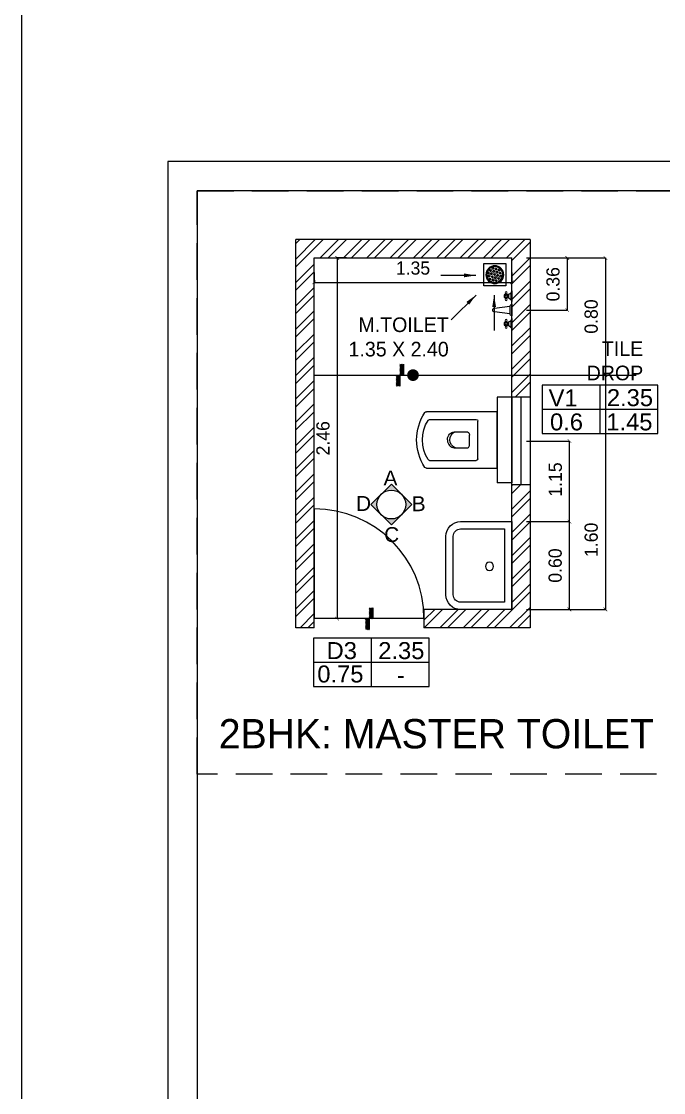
# Model space of a CAD drawing. Header units: metres. Extents: x 494 to 1845, y -666 to 1061.
# Drawn here: x 1778.69 to 1783.08, y 205.29 to 212.61 of the extents above; entities that cross this region are included whole.
import ezdxf

# ---------------------------------------------------------------- set-up
doc = ezdxf.new("R2010")
doc.units = ezdxf.units.M
doc.header["$MEASUREMENT"] = 0
doc.linetypes.add('1', pattern=[0])
doc.linetypes.add('DASHED2', pattern=[0.375, 0.25, -0.125])
doc.layers.get('Defpoints').update_dxf_attribs({"color": 12})
for name, color, linetype, lineweight in [('.', 7, 'Continuous', 5), ('07 TEXT', 7, 'Continuous', 13), ('10 furniture', 8, 'Continuous', 13), ('DIMENSION', 8, 'Continuous', 5), ('toilet', 8, 'Continuous', 0), ('VDA-DOOR', 23, 'Continuous', 5), ('VDA-DW TAGS', 4, 'Continuous', 9), ('VDA-ELEV LINES', 8, 'Continuous', 9), ('VDA-FURNITURE', 8, 'Continuous', 13), ('VDA-WALL', 250, 'Continuous', 25), ('VDA-WINDOW', 5, 'Continuous', 9)]:
    doc.layers.add(name, color=color, linetype=linetype, lineweight=lineweight)
for name, color, linetype in [('A-TAGS', 210, 'Continuous'), ('Flooring', 250, 'Continuous'), ('SHEET', 7, 'Continuous'), ('TILE DROP', 180, '1'), ('TOILET FIXTURES', 8, 'Continuous'), ('VDA-DIM', 252, '1'), ('VDA-TEXT', 250, '1'), ('VDA-WALL HATCH', 252, 'Continuous')]:
    doc.layers.add(name, color=color, linetype=linetype)
doc.styles.add('0.2', font='arial.ttf', dxfattribs={"height": 0.2})
doc.styles.add('arial', font='arial.ttf', dxfattribs={"height": 0.3})
doc.styles.add('RS', font='GOTHIC.TTF')
doc.styles.get("Standard").update_dxf_attribs({"font": 'arial.ttf'})
doc.dimstyles.new('SMALL-1', dxfattribs={"dimtxt": 0.16, "dimasz": 0.035, "dimexe": 0, "dimexo": 0.1, "dimgap": 0.05, "dimtad": 1, "dimzin": 0, "dimdsep": 46, "dimtxsty": 'RS', "dimblk": 'DOT', "dimcen": 2.5, "dimclrd": 256, "dimclre": 256, "dimclrt": 5, "dimadec": 0, "dimazin": 0, "dimtfac": 1, "dimtdec": 3, "dimtofl": 0, "dimtmove": 0, "dimatfit": 3, "dimfxl": 0, "dimtolj": 1, "dimtzin": 0, "dimarcsym": 0})
doc.dimstyles.get("Standard").update_dxf_attribs({"dimtxt": 0.18, "dimasz": 0.18, "dimexe": 0.18, "dimexo": 0.0625, "dimgap": 0.09, "dimtad": 0, "dimtih": 1, "dimtoh": 1, "dimdec": 4, "dimzin": 0, "dimdsep": 46, "dimtxsty": 'Standard', "dimcen": 0.09, "dimadec": 0, "dimazin": 0, "dimtfac": 1, "dimtdec": 4, "dimtofl": 0, "dimtmove": 0, "dimatfit": 3, "dimfxl": 0, "dimtolj": 1, "dimtzin": 0, "dimarcsym": 0})
pattern_1 = [(45, (526.46897, -163.13707), (-0.079549513, 0.079549513), []), (45, (526.522, -163.13707), (-0.079549513, 0.079549513), [])]
pattern_2 = [(135, (-4e-16, 0.375), (-0.00441942, -0.00441942), [])]

# ---------------------------------------------------------------- blocks, each defined once
blk = doc.blocks.new('TT-level diff-flat-14')
at = {"layer": 'TILE DROP'}
h = blk.add_hatch(dxfattribs=at)
h.set_pattern_fill('ANSI31', color=256, scale=0.05, angle=90, style=0)
h.set_pattern_definition(pattern_2)
h.paths.add_polyline_path([(-0.075, 0.025), (-0.075, 0), (0, 0), (0, 0.025)])
h = blk.add_hatch(dxfattribs=at)
h.set_pattern_fill('ANSI31', color=256, scale=0.05, angle=90, style=0)
h.set_pattern_definition(pattern_2)
h.paths.add_polyline_path([(0, 0), (0, -0.025), (0.075, -0.025), (0.075, 0)])
for points in [[(0, 0), (-0.075, 0)], [(0.075, -0.025), (0, -0.025), (0, 0), (-0.075, 0)]]:
    blk.add_lwpolyline(points, dxfattribs=at)
blk = doc.blocks.new('zw$FB86')
at = {"layer": 'VDA-FURNITURE'}
for points in [[(0, 0.45), (0, 0.1, 0.414214), (0.1, 0), (0.5, 0, 0.414214), (0.6, 0.1), (0.6, 0.45)], [(0.05, 0.4), (0.05, 0.1, 0.414214), (0.1, 0.05), (0.5, 0.05, 0.414214), (0.55, 0.1), (0.55, 0.4)]]:
    blk.add_lwpolyline(points, format="xyb", close=True, dxfattribs=at)
blk.add_circle((0.2942, 0.2973), 0.0278, dxfattribs=at)
blk = doc.blocks.new('zw$1B49')
at = {"layer": 'VDA-FURNITURE'}
for p, q in [((0.1173, 0.1173), (0.1043, 0.013)), ((0.1564, 0.013), (0.1433, 0.1173)), ((0, 0), (0.0717, 0)), ((0.0128, 0.0065), (0.0589, 0.0065)), ((0.0261, 0.0424), (0.0195, 0.0424)), ((0.0261, 0.0358), (0.0195, 0.0358)), ((0.0484, 0.0195), (0.0235, 0.0195)), ((0.0261, 0.0261), (0.0261, 0.0521)), ((0.0261, 0.0521), (0.0456, 0.0521)), ((0.0456, 0.0261), (0.0261, 0.0261)), ((0.0456, 0.0521), (0.0456, 0.0261)), ((0.0456, 0.0424), (0.0521, 0.0424)), ((0.0456, 0.0358), (0.0521, 0.0358)), ((0.0912, 0), (0.1694, 0)), ((0.1043, 0.013), (0.1564, 0.013)), ((0.189, 0), (0.2606, 0)), ((0.2018, 0.0065), (0.2478, 0.0065)), ((0.215, 0.0424), (0.2085, 0.0424)), ((0.215, 0.0358), (0.2085, 0.0358)), ((0.2373, 0.0195), (0.2125, 0.0195)), ((0.215, 0.0261), (0.215, 0.0521)), ((0.215, 0.0521), (0.2346, 0.0521)), ((0.2346, 0.0261), (0.215, 0.0261)), ((0.2346, 0.0521), (0.2346, 0.0261)), ((0.2346, 0.0424), (0.2411, 0.0424)), ((0.2346, 0.0358), (0.2411, 0.0358))]:
    blk.add_line(p, q, dxfattribs=at)
for centre in [(0.013, 0.0391), (0.0358, 0.0391), (0.0586, 0.0391), (0.202, 0.0391), (0.2248, 0.0391), (0.2476, 0.0391)]:
    blk.add_circle(centre, 0.00728, dxfattribs=at)
for centre, radius, start, end in [((0.1303, 0.1173), 0.013, 0, 180), ((-0.0098, 0.0358), 0.0371, 285.2551, 344.7449), ((0.0814, 0.0358), 0.0371, 195.25512, 254.74488), ((0.1096, -0.0053), 0.0191, 106.1502, 163.8498), ((0.1511, -0.0053), 0.0191, 16.1502, 73.8498), ((0.1792, 0.0358), 0.0371, 285.2551, 344.7449), ((0.2704, 0.0358), 0.0371, 195.25512, 254.74488)]:
    blk.add_arc(centre, radius, start, end, dxfattribs=at)
blk = doc.blocks.new('zw$2702')
at = {"layer": 'VDA-FURNITURE'}
for p, q in [((0.55, 0), (0.55, 0.585)), ((0.65, 0.585), (0.55, 0.585)), ((0.65, 0), (0.65, 0.585)), ((0.0663, 0.485), (0.55, 0.485)), ((0.55, 0.485), (0.55, 0.1)), ((0.0885, 0.4325), (0.406, 0.4325)), ((0.418, 0.4205), (0.418, 0.1645)), ((0.2097, 0.2925), (0.2098, 0.2942)), ((0.2098, 0.2942), (0.21, 0.2969)), ((0.21, 0.2969), (0.2105, 0.3004)), ((0.2105, 0.3004), (0.2113, 0.3046)), ((0.2113, 0.3046), (0.2125, 0.3092)), ((0.2125, 0.3092), (0.2143, 0.3142)), ((0.2143, 0.3142), (0.2166, 0.3193)), ((0.2166, 0.3193), (0.2196, 0.3244)), ((0.2196, 0.3244), (0.2234, 0.3294)), ((0.2234, 0.3294), (0.2281, 0.334)), ((0.2281, 0.334), (0.2337, 0.3382)), ((0.2337, 0.3382), (0.2404, 0.3417)), ((0.2404, 0.3417), (0.2482, 0.3444)), ((0.2482, 0.3444), (0.2572, 0.3461)), ((0.2572, 0.3461), (0.2675, 0.3468)), ((0.2675, 0.3468), (0.278, 0.3468)), ((0.278, 0.3468), (0.2875, 0.3468)), ((0.2875, 0.3468), (0.2959, 0.3468)), ((0.2959, 0.3468), (0.3035, 0.3468)), ((0.3035, 0.3468), (0.3101, 0.3468)), ((0.3101, 0.3468), (0.3159, 0.3468)), ((0.3159, 0.3468), (0.3209, 0.3468)), ((0.3209, 0.3468), (0.3252, 0.3468)), ((0.3252, 0.3468), (0.3288, 0.3469)), ((0.3288, 0.3469), (0.3318, 0.3469)), ((0.3318, 0.3469), (0.3341, 0.3469)), ((0.3341, 0.3469), (0.336, 0.3469)), ((0.336, 0.3469), (0.3382, 0.3469)), ((0.3382, 0.3469), (0.3388, 0.3469)), ((0.3388, 0.3469), (0.3398, 0.3471)), ((0.3398, 0.3471), (0.3422, 0.3472)), ((0.3422, 0.3472), (0.3456, 0.347)), ((0.3456, 0.347), (0.3496, 0.346)), ((0.3496, 0.346), (0.3535, 0.3437)), ((0.3535, 0.3437), (0.3569, 0.3399)), ((0.3569, 0.3399), (0.3583, 0.3372)), ((0.3583, 0.3372), (0.3594, 0.3339)), ((0.3594, 0.3339), (0.3601, 0.3301)), ((0.3601, 0.3301), (0.3603, 0.3256)), ((0.3603, 0.3262), (0.3603, 0.2588)), ((0.2097, 0.2918), (0.2097, 0.2925)), ((0.2097, 0.2916), (0.2097, 0.291)), ((0.2097, 0.291), (0.2098, 0.2893)), ((0.2098, 0.2893), (0.21, 0.2866)), ((0.21, 0.2866), (0.2105, 0.2831)), ((0.2105, 0.2831), (0.2113, 0.2789)), ((0.2113, 0.2789), (0.2125, 0.2743)), ((0.2125, 0.2743), (0.2143, 0.2693)), ((0.2143, 0.2693), (0.2166, 0.2642)), ((0.2166, 0.2642), (0.2196, 0.2591)), ((0.2196, 0.2591), (0.2234, 0.2541)), ((0.2234, 0.2541), (0.2281, 0.2495)), ((0.2281, 0.2495), (0.2337, 0.2453)), ((0.2337, 0.2453), (0.2404, 0.2418)), ((0.2404, 0.2418), (0.2482, 0.2391)), ((0.2482, 0.2391), (0.2572, 0.2373)), ((0.2572, 0.2373), (0.2675, 0.2367)), ((0.2675, 0.2367), (0.278, 0.2367)), ((0.278, 0.2367), (0.2875, 0.2367)), ((0.2875, 0.2367), (0.296, 0.2367)), ((0.296, 0.2367), (0.3035, 0.2367)), ((0.3035, 0.2367), (0.3102, 0.2367)), ((0.3102, 0.2367), (0.3161, 0.2367)), ((0.3161, 0.2367), (0.3211, 0.2367)), ((0.3211, 0.2367), (0.3254, 0.2367)), ((0.3254, 0.2367), (0.3291, 0.2367)), ((0.3291, 0.2367), (0.3321, 0.2367)), ((0.3321, 0.2367), (0.3344, 0.2368)), ((0.3344, 0.2368), (0.3363, 0.2368)), ((0.3363, 0.2368), (0.3386, 0.2368)), ((0.3386, 0.2368), (0.3392, 0.2368)), ((0.3392, 0.2368), (0.3402, 0.2367)), ((0.3402, 0.2367), (0.3426, 0.2369)), ((0.3499, 0.239), (0.3537, 0.2415)), ((0.3537, 0.2415), (0.3571, 0.2455)), ((0.3571, 0.2455), (0.3584, 0.2481)), ((0.3584, 0.2481), (0.3595, 0.2511)), ((0.3595, 0.2511), (0.3601, 0.2547)), ((0.3601, 0.2547), (0.3603, 0.2588)), ((0.0885, 0.1525), (0.406, 0.1525)), ((0.55, 0.1), (0.0663, 0.1)), ((0.65, 0), (0.55, 0))]:
    blk.add_line(p, q, dxfattribs=at)
for centre, radius, start, end in [((0.3393, 0.2925), 0.3393, 146.53147, 213.46853), ((0.0663, 0.473), 0.012, 90, 146.53147), ((0.2879, 0.2925), 0.2489, 147.45679, 212.54321), ((0.0885, 0.4205), 0.012, 90, 150.49067), ((0.406, 0.4205), 0.012, 0, 90), ((0.285, 0.2913), 0.0588, 109.85833, 247.31919), ((0.3341, 0.2803), 0.0442, 281.08149, 290.92542), ((0.0885, 0.1645), 0.012, 209.50933, 270), ((0.406, 0.1645), 0.012, 270, 0), ((0.0663, 0.112), 0.012, 213.46853, 270)]:
    blk.add_arc(centre, radius, start, end, dxfattribs=at)
blk = doc.blocks.new('V1')
at = {"layer": 'VDA-DW TAGS'}
for p, q in [((1525.346, 322.8255), (1525.346, 323.1564)), ((1525.7407, 322.9909), (1524.951, 322.9909))]:
    blk.add_line(p, q, dxfattribs=at)
blk.add_lwpolyline([(1525.7407, 323.1564), (1524.951, 323.1564), (1524.951, 322.8255), (1525.7407, 322.8255)], close=True, dxfattribs=at)
at = {"layer": 'VDA-DW TAGS', "char_height": 0.11598, "attachment_point": 8, "style": 'arial'}
for s, insert, width in [('V1', (1525.0936, 323.0116), 0.282293), ('2.35', (1525.5501, 323.0116), 0.282293), ('0.6', (1525.1168, 322.8462), 0.27584), ('1.45', (1525.5462, 322.8462), 0.366174)]:
    blk.add_mtext(s, dxfattribs=dict(at, insert=insert, width=width))
blk = doc.blocks.new('D3 F')
at = {"layer": 'VDA-DW TAGS'}
for p, q in [((1526.9357, 319.9002), (1526.9357, 320.2311)), ((1527.3304, 320.0657), (1526.5407, 320.0657))]:
    blk.add_line(p, q, dxfattribs=at)
blk.add_lwpolyline([(1527.3304, 320.2311), (1526.5407, 320.2311), (1526.5407, 319.9002), (1527.3304, 319.9002)], close=True, dxfattribs=at)
at = {"layer": 'VDA-DW TAGS', "attachment_point": 8, "style": 'arial'}
for s, insert, char_height, width in [('D3', (1526.733, 320.0863), 0.11598, 0.282293), ('2.35', (1527.1398, 320.0863), 0.11598, 0.282293), ('0.75', (1526.7235, 319.9266), 0.11598, 0.27584), ('-', (1527.1359, 319.9209), 0.116, 0.366174)]:
    blk.add_mtext(s, dxfattribs=dict(at, insert=insert, char_height=char_height, width=width))
blk = doc.blocks.new('_ArchTick')
at = {"color": 0, "linetype": 'ByBlock', "const_width": 0.15}
blk.add_lwpolyline([(-0.5, -0.5), (0.5, 0.5)], dxfattribs=at)
blk = doc.blocks.new('*D892')
at = {"layer": 'Defpoints', "color": 0}
for p in [(1782.0416, 209.7417), (1782.4354, 209.7417), (1782.0416, 208.5917)]:
    blk.add_point(p, dxfattribs=at)
at = {"layer": 'VDA-DIM', "lineweight": -2}
for p, q in [((1782.1416, 209.7417), (1782.4354, 209.7417)), ((1782.4354, 208.5917), (1782.4354, 209.7417)), ((1782.1416, 208.5917), (1782.4354, 208.5917))]:
    blk.add_line(p, q, dxfattribs=at)
at = {"layer": 'VDA-DIM', "lineweight": -2, "xscale": 0.025, "yscale": 0.025, "zscale": 0.025}
for p, rotation in [((1782.4354, 209.7417), 90), ((1782.4354, 208.5917), 270)]:
    blk.add_blockref('_ArchTick', p, dxfattribs=dict(at, rotation=rotation))
at = {"layer": 'VDA-DIM', "color": 5, "insert": (1782.3392, 209.4789), "char_height": 0.09, "attachment_point": 5, "rotation": 90, "style": 'RS'}
blk.add_mtext('\\A1;1.15', dxfattribs=at)
blk = doc.blocks.new('*D893')
at = {"layer": 'Defpoints', "color": 0}
for p in [(1782.0416, 209.1917), (1782.4354, 209.1917), (1782.0416, 208.5917)]:
    blk.add_point(p, dxfattribs=at)
at = {"layer": 'VDA-DIM', "lineweight": -2}
for p, q in [((1782.1416, 209.1917), (1782.4354, 209.1917)), ((1782.4354, 208.5917), (1782.4354, 209.1917)), ((1782.1416, 208.5917), (1782.4354, 208.5917))]:
    blk.add_line(p, q, dxfattribs=at)
at = {"layer": 'VDA-DIM', "lineweight": -2, "xscale": 0.025, "yscale": 0.025, "zscale": 0.025}
for p, rotation in [((1782.4354, 209.1917), 90), ((1782.4354, 208.5917), 270)]:
    blk.add_blockref('_ArchTick', p, dxfattribs=dict(at, rotation=rotation))
at = {"layer": 'VDA-DIM', "color": 5, "insert": (1782.3381, 208.8917), "char_height": 0.09, "attachment_point": 5, "rotation": 90, "style": 'RS'}
blk.add_mtext('\\A1;0.60', dxfattribs=at)
blk = doc.blocks.new('*D894')
at = {"layer": 'Defpoints', "color": 0}
for p in [(1782.0416, 210.9917), (1782.0416, 210.1917), (1782.6813, 210.1917)]:
    blk.add_point(p, dxfattribs=at)
at = {"layer": 'VDA-DIM', "lineweight": -2}
for p, q in [((1782.3813, 210.9917), (1782.6813, 210.9917)), ((1782.6813, 210.9917), (1782.6813, 210.1917)), ((1782.3813, 210.1917), (1782.6813, 210.1917))]:
    blk.add_line(p, q, dxfattribs=at)
at = {"layer": 'VDA-DIM', "lineweight": -2, "xscale": 0.025, "yscale": 0.025, "zscale": 0.025}
for p, rotation in [((1782.6813, 210.9917), 90), ((1782.6813, 210.1917), 270)]:
    blk.add_blockref('_ArchTick', p, dxfattribs=dict(at, rotation=rotation))
at = {"layer": 'VDA-DIM', "color": 5, "insert": (1782.5841, 210.5917), "char_height": 0.09, "attachment_point": 5, "rotation": 90, "style": 'RS'}
blk.add_mtext('\\A1;0.80', dxfattribs=at)
blk = doc.blocks.new('*D895')
at = {"layer": 'Defpoints', "color": 0}
for p in [(1782.0416, 210.9917), (1782.0416, 210.6361), (1782.4206, 210.6361)]:
    blk.add_point(p, dxfattribs=at)
at = {"layer": 'VDA-DIM', "lineweight": -2}
for p, q in [((1782.1416, 210.9917), (1782.4206, 210.9917)), ((1782.4206, 210.9917), (1782.4206, 210.6361)), ((1782.1416, 210.6361), (1782.4206, 210.6361))]:
    blk.add_line(p, q, dxfattribs=at)
at = {"layer": 'VDA-DIM', "lineweight": -2, "xscale": 0.025, "yscale": 0.025, "zscale": 0.025}
for p, rotation in [((1782.4206, 210.9917), 90), ((1782.4206, 210.6361), 270)]:
    blk.add_blockref('_ArchTick', p, dxfattribs=dict(at, rotation=rotation))
at = {"layer": 'VDA-DIM', "color": 5, "insert": (1782.3233, 210.8122), "char_height": 0.09, "attachment_point": 5, "rotation": 90, "style": 'RS'}
blk.add_mtext('\\A1;0.36', dxfattribs=at)
blk = doc.blocks.new('*D896')
at = {"layer": 'Defpoints', "color": 0}
for p in [(1782.0416, 210.1917), (1782.0416, 208.5917), (1782.6813, 208.5917)]:
    blk.add_point(p, dxfattribs=at)
at = {"layer": 'VDA-DIM', "lineweight": -2}
for p, q in [((1782.3813, 210.1917), (1782.6813, 210.1917)), ((1782.6813, 210.1917), (1782.6813, 208.5917)), ((1782.3813, 208.5917), (1782.6813, 208.5917))]:
    blk.add_line(p, q, dxfattribs=at)
at = {"layer": 'VDA-DIM', "lineweight": -2, "xscale": 0.025, "yscale": 0.025, "zscale": 0.025}
for p, rotation in [((1782.6813, 210.1917), 90), ((1782.6813, 208.5917), 270)]:
    blk.add_blockref('_ArchTick', p, dxfattribs=dict(at, rotation=rotation))
at = {"layer": 'VDA-DIM', "color": 5, "insert": (1782.5841, 209.0673), "char_height": 0.09, "attachment_point": 5, "rotation": 90, "style": 'RS'}
blk.add_mtext('\\A1;1.60', dxfattribs=at)
blk = doc.blocks.new('4545')
at = {"layer": '.'}
h = blk.add_hatch(color=256, dxfattribs=at)
h.dxf.hatch_style = 1
h.paths.add_polyline_path([(35508.49, -1448.68), (35510.41, -1446.77), (35512.33, -1448.68, 0.414214), (35508.49, -1448.68)])
h.paths.add_polyline_path([(35508.49, -1452.51, 0.414214), (35512.33, -1452.51), (35510.41, -1454.43), (35508.49, -1452.51)])
h.paths.add_polyline_path([(35506.58, -1450.6), (35508.49, -1448.68, 0.414214), (35508.49, -1452.51)])
h.paths.add_polyline_path([(35512.33, -1448.68), (35514.24, -1450.6), (35512.33, -1452.51, 0.198912), (35513.12, -1450.6, 0.198912)])
blk.add_circle((35510.41, -1450.6), 2.71)
at = {"layer": 'Flooring', "lineweight": -2}
for p, q in [((35510.41, -1446.77), (35506.58, -1450.6)), ((35514.24, -1450.6), (35510.41, -1446.77)), ((35506.58, -1450.6), (35510.41, -1454.43)), ((35510.41, -1454.43), (35514.24, -1450.6))]:
    blk.add_line(p, q, dxfattribs=at)
at = {"layer": 'A-TAGS', "color": 0, "ltscale": 5, "char_height": 2.8, "attachment_point": 2, "style": 'arial'}
for s, insert, width in [('{\\T0.9;D}', (35505.05, -1449, 12.17), 2.4002), ('{\\T0.9;B}', (35515.42, -1449.05, 12.17), 2.0754), ('{\\T0.9;C}', (35510.33, -1454.84, 12.17), 2.7249)]:
    blk.add_mtext(s, dxfattribs=dict(at, insert=insert, width=width))
at = {"layer": 'toilet', "color": 0, "lineweight": 5, "insert": (35510.12, -1444.22, 12.17), "char_height": 2.8, "width": 2.8332, "attachment_point": 2, "style": 'arial'}
blk.add_mtext('{\\T0.9;A}', dxfattribs=at)
blk = doc.blocks.new('MULTI TRAP')
at = {"layer": '10 furniture'}
for p, q in [((75, 75), (-75, 75)), ((-75, 75), (-75, -75)), ((75, -75), (75, 75)), ((-55, 0.4), (-54.4, 0.6)), ((-54.4, 0.6), (-49.9, -3.9)), ((-48.6, 25.8), (-47.9, 25.1)), ((-47.9, 25.1), (-41.7, 26.7)), ((-46.7, 8.3), (-45, 14.5)), ((-46.7, 8.3), (-42.2, 3.8)), ((-45, 14.5), (-38.9, 16.1)), ((-42.3, 35.1), (-40.1, 32.9)), ((-42.2, 3.8), (-36, 5.5)), ((-41.7, 26.7), (-40.1, 32.9)), ((-38.9, 16.1), (-34.4, 11.6)), ((-36, 5.5), (-34.4, 11.6)), ((-34.5, 42.8), (-32.3, 40.6)), ((-32.3, 40.6), (-26.2, 42.3)), ((-31.1, 23.9), (-29.5, 30)), ((-31.1, 23.9), (-26.6, 19.4)), ((-29.5, 30), (-23.3, 31.7)), ((-26.6, 19.4), (-20.5, 21)), ((-26.2, 42.3), (-24.5, 48.4)), ((-25.4, 2.6), (-23.8, 8.8)), ((-25.4, 2.6), (-20.9, -1.8)), ((-25.1, 49), (-24.5, 48.4)), ((-23.8, 8.8), (-17.6, 10.4)), ((-23.3, 31.7), (-18.8, 27.2)), ((-20.5, 21), (-18.8, 27.2)), ((-17.6, 10.4), (-13.1, 5.9)), ((-15.6, 39.4), (-13.9, 45.6)), ((-15.6, 39.4), (-11.1, 35)), ((-14.8, -0.2), (-13.1, 5.9)), ((-13.9, 45.6), (-7.8, 47.2)), ((-11.1, 35), (-4.9, 36.6)), ((-9.9, 18.2), (-8.2, 24.3)), ((-9.9, 18.2), (-5.4, 13.7)), ((-8.2, 24.3), (-2.1, 26)), ((-7.8, 47.2), (-3.3, 42.7)), ((-5.4, 13.7), (0.8, 15.4)), ((-4.9, 36.6), (-3.3, 42.7)), ((-4.2, -3), (-2.5, 3.1)), ((-2.5, 3.1), (3.6, 4.7)), ((-2.1, 26), (2.4, 21.5)), ((0, 55), (4.5, 50.5)), ((0.8, 15.4), (2.4, 21.5)), ((3.6, 4.7), (8.1, 0.2)), ((4.5, 50.5), (10.6, 52.2)), ((5.7, 33.8), (7.3, 39.9)), ((5.7, 33.8), (10.2, 29.3)), ((6.5, -5.9), (8.1, 0.2)), ((7.3, 39.9), (13.5, 41.5)), ((10.2, 29.3), (16.3, 30.9)), ((10.6, 52.2), (11.1, 53.9)), ((11.4, 12.5), (13, 18.6)), ((11.4, 12.5), (15.9, 8)), ((13, 18.6), (19.2, 20.3)), ((13.5, 41.5), (18, 37)), ((15.9, 8), (22, 9.7)), ((16.3, 30.9), (18, 37)), ((19.2, 20.3), (23.7, 15.8)), ((21.2, 49.3), (21.6, 50.6)), ((21.2, 49.3), (25.7, 44.8)), ((22, 9.7), (23.7, 15.8)), ((25.7, 44.8), (30.2, 46)), ((26.9, 28.1), (28.6, 34.2)), ((26.9, 28.1), (31.4, 23.6)), ((28.6, 34.2), (34.7, 35.8)), ((31.4, 23.6), (37.6, 25.2)), ((32.6, 6.8), (34.3, 12.9)), ((32.6, 6.8), (37.1, 2.3)), ((34.3, 12.9), (40.4, 14.6)), ((34.7, 35.8), (39.2, 31.3)), ((37.1, 2.3), (43.3, 4)), ((37.6, 25.2), (39.2, 31.3)), ((40.4, 14.6), (44.9, 10.1)), ((43.3, 4), (44.9, 10.1)), ((48.2, 22.4), (48.9, 25.1)), ((48.2, 22.4), (51.6, 18.9)), ((53.9, 1.1), (54.8, 4.6)), ((53.9, 1.1), (55, 0)), ((-54, -10.7), (-51.6, -10.1)), ((-51.6, -10.1), (-49.9, -3.9)), ((-50.7, -21.2), (-48.7, -20.7)), ((-48.7, -20.7), (-44.3, -25.2)), ((-45.7, -30.6), (-44.3, -25.2)), ((-41, -12.9), (-39.3, -6.8)), ((-41, -12.9), (-36.5, -17.4)), ((-39.3, -6.8), (-33.2, -5.1)), ((-36.5, -17.4), (-30.3, -15.8)), ((-35.3, -34.2), (-33.6, -28)), ((-35.3, -34.2), (-30.8, -38.6)), ((-33.6, -28), (-27.5, -26.4)), ((-33.2, -5.1), (-28.7, -9.6)), ((-30.8, -38.6), (-24.7, -37)), ((-30.3, -15.8), (-28.7, -9.6)), ((-27.5, -26.4), (-23, -30.9)), ((-25.6, -48.7), (-21.8, -47.6)), ((-24.7, -37), (-23, -30.9)), ((-21.8, -47.6), (-17.3, -52.1)), ((-20.9, -1.8), (-14.8, -0.2)), ((-19.7, -18.6), (-18.1, -12.5)), ((-19.7, -18.6), (-15.2, -23.1)), ((-18.1, -12.5), (-11.9, -10.8)), ((-17.3, -52.2), (-17.3, -52.1)), ((-15.2, -23.1), (-9.1, -21.5)), ((-14, -39.9), (-12.4, -33.7)), ((-14, -39.9), (-9.5, -44.3)), ((-12.4, -33.7), (-6.3, -32.1)), ((-11.9, -10.8), (-7.5, -15.3)), ((-9.5, -44.3), (-3.4, -42.7)), ((-9.1, -21.5), (-7.5, -15.3)), ((-6.3, -32.1), (-1.8, -36.6)), ((-5.7, -54.7), (-0.6, -53.3)), ((-4.2, -3), (0.3, -7.5)), ((-3.4, -42.7), (-1.8, -36.6)), ((-0.6, -53.3), (1.1, -55)), ((0.3, -7.5), (6.5, -5.9)), ((1.5, -24.3), (3.2, -18.2)), ((1.5, -24.3), (6, -28.8)), ((3.2, -18.2), (9.3, -16.5)), ((6, -28.8), (12.1, -27.1)), ((7.2, -45.5), (8.9, -39.4)), ((7.2, -45.5), (11.7, -50)), ((8.9, -39.4), (15, -37.8)), ((9.3, -16.5), (13.8, -21)), ((11.7, -50), (17.8, -48.4)), ((12.1, -27.1), (13.8, -21)), ((15, -37.8), (19.5, -42.3)), ((17.1, -8.7), (18.7, -2.6)), ((17.1, -8.7), (21.6, -13.2)), ((17.8, -48.4), (19.5, -42.3)), ((18.7, -2.6), (24.9, -1)), ((21.6, -13.2), (27.7, -11.6)), ((22.8, -30), (24.4, -23.9)), ((22.8, -30), (27.3, -34.5)), ((24.4, -23.9), (30.6, -22.2)), ((24.9, -1), (29.3, -5.5)), ((27.3, -34.5), (33.4, -32.8)), ((27.7, -11.6), (29.3, -5.5)), ((29.8, -46.2), (30.1, -45.1)), ((30.1, -45.1), (32.3, -44.5)), ((30.6, -22.2), (35, -26.7)), ((33.4, -32.8), (35, -26.7)), ((38.3, -14.4), (40, -8.3)), ((38.3, -14.4), (42.8, -18.9)), ((40, -8.3), (46.1, -6.7)), ((42.8, -18.9), (49, -17.3)), ((45.2, -31.4), (45.7, -29.5)), ((45.7, -29.5), (46.5, -29.3)), ((46.1, -6.7), (50.6, -11.1)), ((49, -17.3), (50.6, -11.1)), ((-75, -75), (75, -75))]:
    blk.add_line(p, q, dxfattribs=at)
for radius in [61, 55]:
    blk.add_circle((0, 0), radius, dxfattribs=at)
blk = doc.blocks.new('*D897')
at = {"layer": 'Defpoints', "color": 0}
for p in [(1780.6916, 210.9917), (1782.0416, 210.9917), (1782.0416, 210.8247)]:
    blk.add_point(p, dxfattribs=at)
at = {"layer": 'VDA-DIM', "lineweight": -2}
for p, q in [((1780.6916, 210.8917), (1780.6916, 210.8247)), ((1780.6916, 210.8247), (1782.0416, 210.8247)), ((1782.0416, 210.8917), (1782.0416, 210.8247))]:
    blk.add_line(p, q, dxfattribs=at)
at = {"layer": 'VDA-DIM', "lineweight": -2, "xscale": 0.025, "yscale": 0.025, "zscale": 0.025, "rotation": 180}
blk.add_blockref('_ArchTick', (1780.6916, 210.8247), dxfattribs=at)
at = {"layer": 'VDA-DIM', "lineweight": -2, "xscale": 0.025, "yscale": 0.025, "zscale": 0.025}
blk.add_blockref('_ArchTick', (1782.0416, 210.8247), dxfattribs=at)
at = {"layer": 'VDA-DIM', "color": 5, "insert": (1781.3666, 210.922), "char_height": 0.09, "attachment_point": 5, "style": 'RS'}
blk.add_mtext('\\A1;1.35', dxfattribs=at)
blk = doc.blocks.new('_Dot')
at = {"color": 0, "linetype": 'ByBlock', "lineweight": -2}
blk.add_line((-0.5, 0), (-1, 0), dxfattribs=at)
at = {"color": 0, "linetype": 'ByBlock', "const_width": 0.5}
blk.add_lwpolyline([(-0.25, 0, 1), (0.25, 0, 1)], format="xyb", close=True, dxfattribs=at)
blk = doc.blocks.new('*D898')
at = {"layer": 'Defpoints', "color": 0}
for p in [(1781.0114, 210.9917), (1780.8492, 208.5292), (1780.9071, 208.5292)]:
    blk.add_point(p, dxfattribs=at)
at = {"layer": 'VDA-DIM', "lineweight": -2}
for p, q in [((1780.9114, 210.9917), (1780.8492, 210.9917)), ((1780.8492, 210.9917), (1780.8492, 208.5292)), ((1780.8492, 208.5292), (1780.8492, 208.5292))]:
    blk.add_line(p, q, dxfattribs=at)
at = {"layer": 'VDA-DIM', "lineweight": -2, "xscale": 0.025, "yscale": 0.025, "zscale": 0.025}
for p, rotation in [((1780.8492, 210.9917), 90), ((1780.8492, 208.5292), 270)]:
    blk.add_blockref('_ArchTick', p, dxfattribs=dict(at, rotation=rotation))
at = {"layer": 'VDA-DIM', "color": 5, "insert": (1780.752, 209.7604), "char_height": 0.09, "attachment_point": 5, "rotation": 90, "style": 'RS'}
blk.add_mtext('\\A1;2.46', dxfattribs=at)

msp = doc.modelspace()

# ---------------------------------------------------------------- hatches: boundary and pattern name
at = {"layer": 'VDA-WALL HATCH'}
h = msp.add_hatch(dxfattribs=at)
h.set_pattern_fill('ANSI32', color=256, scale=0.3)
h.set_pattern_definition(pattern_1)
h.paths.add_polyline_path([(1782.1666, 211.1167), (1780.5666, 211.1167), (1780.5666, 208.5917), (1780.5666, 208.4667), (1780.6916, 208.4667), (1780.6916, 210.9917), (1782.0416, 210.9917), (1782.0416, 210.0417), (1782.1666, 210.0417)])
h = msp.add_hatch(dxfattribs=at)
h.set_pattern_fill('ANSI32', color=256, scale=0.3)
h.set_pattern_definition(pattern_1)
h.paths.add_polyline_path([(1782.1666, 209.4417), (1782.0416, 209.4417), (1782.0416, 208.5917), (1781.4416, 208.5917), (1781.4416, 208.4667), (1782.1666, 208.4667)])

# ---------------------------------------------------------------- linework, layer by layer
at = {"color": 8, "linetype": 'DASHED2'}
msp.add_lwpolyline([(1783.4059, 207.4678), (1779.8918, 207.4678), (1779.8918, 211.4492), (1783.4059, 211.4492)], close=True, dxfattribs=at)
msp.add_lwpolyline([(1780.5666, 208.4667), (1780.5666, 208.5917)])
at = {"layer": 'DIMENSION', "color": 6}
msp.add_line((1778.6918, 309.3611), (1778.6918, 165.2476), dxfattribs=at)
at = {"layer": 'SHEET'}
for points in [[(1790.9507, 211.6492), (1779.6918, 211.6492), (1779.6918, 195.7259), (1790.9507, 195.7259)], [(1790.7507, 211.4492), (1779.8918, 211.4492), (1779.8918, 195.9259), (1790.7507, 195.9259)]]:
    msp.add_lwpolyline(points, close=True, dxfattribs=at)
at = {"layer": 'TILE DROP'}
msp.add_line((1780.6916, 210.1917), (1782.0416, 210.1917), dxfattribs=at)
at = {"layer": 'VDA-DOOR'}
for p in [(1780.6916, 209.2792), (1781.4416, 208.5292)]:
    msp.add_line(p, (1780.6916, 208.5292), dxfattribs=at)
msp.add_arc((1780.6916, 208.5292), 0.75, 0, 90, dxfattribs=at)
at = {"layer": 'VDA-ELEV LINES'}
for p, q in [((1782.0416, 209.4417), (1782.0416, 210.0417)), ((1782.1664, 210.0417), (1782.1664, 209.4417))]:
    msp.add_line(p, q, dxfattribs=at)
at = {"layer": 'VDA-WALL'}
for p, q in [((1780.5666, 208.5917), (1780.5666, 211.1167)), ((1782.1666, 211.1167), (1780.5666, 211.1167)), ((1782.1666, 211.1167), (1782.1666, 210.0417)), ((1780.6916, 210.9917), (1782.0416, 210.9917)), ((1782.0416, 210.0417), (1782.0416, 210.9917)), ((1782.1666, 210.0417), (1782.0416, 210.0417)), ((1782.1666, 209.4417), (1782.0416, 209.4417)), ((1782.0416, 208.5917), (1782.0416, 209.4417)), ((1782.1666, 209.4417), (1782.1666, 208.4667)), ((1782.0416, 208.5917), (1781.4416, 208.5917)), ((1781.4416, 208.5917), (1781.4416, 208.4667)), ((1780.6916, 208.4667), (1780.5666, 208.4667)), ((1782.1666, 208.4667), (1781.4416, 208.4667))]:
    msp.add_line(p, q, dxfattribs=at)
msp.add_lwpolyline([(1780.6916, 208.4667), (1780.6916, 210.9917)], dxfattribs=at)
at = {"layer": 'VDA-WINDOW'}
msp.add_line((1782.1039, 210.0417), (1782.1039, 209.4417), dxfattribs=at)

# ---------------------------------------------------------------- block references
at = {"lineweight": 5, "xscale": 0.0363621869544943, "yscale": 0.0363621869544943, "zscale": 0.0363621869544943}
msp.add_blockref('4545', (489.9825, 262.0553), dxfattribs=at)
at = {"layer": 'TILE DROP', "rotation": 90}
for p in [(1781.2759, 210.1917), (1781.0666, 208.5292)]:
    msp.add_blockref('TT-level diff-flat-14', p, dxfattribs=at)
at = {"layer": 'TOILET FIXTURES', "color": 252, "xscale": -0.001004725458628685, "yscale": 0.001004725458628685, "zscale": 0.001004725458628685, "rotation": 270}
msp.add_blockref('MULTI TRAP', (1781.9256, 210.8773), dxfattribs=at)
at = {"layer": 'TOILET FIXTURES', "color": 252, "xscale": -1}
for name, p, rotation in [('zw$1B49', (1782.0416, 210.7665), 90.0000002737254), ('zw$2702', (1781.3916, 210.0417), 180), ('zw$FB86', (1781.5916, 208.5917), 270.0000002737259)]:
    msp.add_blockref(name, p, dxfattribs=dict(at, rotation=rotation))
at = {"layer": 'VDA-DW TAGS'}
for name, p in [('V1', (257.2984, -113.0333)), ('D3 F', (254.1471, -111.8348))]:
    msp.add_blockref(name, p, dxfattribs=at)

# ---------------------------------------------------------------- texts
at = {"layer": 'VDA-TEXT'}
for s, insert, char_height, width, attachment_point, style in [('\\pi0.38671;{\\fCentury Gothic|b0|i0|c0|p34;M.TOILET  }\\P\\pi0.31903;{\\fCentury Gothic|b0|i0|c0|p34;1.35 X 2.40}', (1781.6105, 210.5859), 0.1, 1.314504061156185e-11, 3, 'arial'), ('\\pi0.37152;{\\fCentury Gothic|b0|i0|c0|p34; TILE }\\P\\pi0.35935;{\\fCentury Gothic|b0|i0|c0|p34;DROP}\\P\\pi0.37152;{\\fCentury Gothic|b0|i0|c0|p34; }', (1782.9393, 210.4231), 0.1, 1.314504061156185e-11, 3, 'arial'), ('{\\fCentury Gothic|b0|i0|c0|p34;2BHK: MASTER TOILET}', (1781.5262, 207.8437), 0.2, 3.711644, 2, '0.2')]:
    msp.add_mtext(s, dxfattribs=dict(at, insert=insert, char_height=char_height, width=width, attachment_point=attachment_point, style=style))

# ---------------------------------------------------------------- dimensions: what is measured, and where the dimension line sits
at = {"layer": 'VDA-DIM'}
dim = msp.add_linear_dim(base=(1782.0416, 210.8247), p1=(1780.6916, 210.9917), p2=(1782.0416, 210.9917), dimstyle='SMALL-1', override={"dimtxt": 0.09, "dimasz": 0.025, "dimblk": 'ArchTick'}, dxfattribs=at)
dim.commit()
dim.dimension.update_dxf_attribs({"geometry": '*D897', "text_midpoint": (1781.3666, 210.922)})
for base, p1, p2, picture, middle in [((1780.8492, 208.5292), (1781.0114, 210.9917), (1780.9071, 208.5292), '*D898', (1780.752, 209.7604)), ((1782.6813, 210.1917), (1782.0416, 210.9917), (1782.0416, 210.1917), '*D894', (1782.5841, 210.5917)), ((1782.4354, 209.1917), (1782.0416, 208.5917), (1782.0416, 209.1917), '*D893', (1782.3381, 208.8917))]:
    dim = msp.add_linear_dim(base=base, p1=p1, p2=p2, angle=90, dimstyle='SMALL-1', override={"dimtxt": 0.09, "dimasz": 0.025, "dimblk": 'ArchTick'}, dxfattribs=at)
    dim.commit()
    dim.dimension.update_dxf_attribs({"geometry": picture, "text_midpoint": middle})
for base, p1, p2, picture, middle in [((1782.4206, 210.6361), (1782.0416, 210.9917), (1782.0416, 210.6361), '*D895', (1782.4206, 210.8122)), ((1782.6813, 208.5917), (1782.0416, 210.1917), (1782.0416, 208.5917), '*D896', (1782.6813, 209.0673)), ((1782.4354, 209.7417), (1782.0416, 208.5917), (1782.0416, 209.7417), '*D892', (1782.4354, 209.4789))]:
    dim = msp.add_linear_dim(base=base, p1=p1, p2=p2, angle=90, dimstyle='SMALL-1', override={"dimtxt": 0.09, "dimasz": 0.025, "dimblk": 'ArchTick'}, dxfattribs=at)
    dim.commit()
    dim.dimension.update_dxf_attribs({"geometry": picture, "text_midpoint": middle, "dimtype": 160})

# ---------------------------------------------------------------- leaders
at = {"layer": '07 TEXT', "color": 252}
for points in [[(1781.7956, 210.8726), (1781.5557, 210.8726)], [(1781.7973, 210.7387), (1781.6277, 210.5691)], [(1781.9208, 210.7367), (1781.9208, 210.4968)]]:
    msp.add_leader(points, dimstyle='SMALL-1', override={"dimasz": 0.08, "dimclrd": 252}, dxfattribs=at)
at = {"layer": 'VDA-TEXT'}
msp.add_leader([(1781.3666, 210.1917), (1782.892, 210.1917)], dimstyle='Standard', override={"dimtxt": 0.15, "dimasz": 0.08, "dimgap": 0.09, "dimtad": 0, "dimdec": 3, "dimse1": 1, "dimse2": 1, "dimclrd": 256, "dimclrt": 256, "dimtdec": 3, "dimldrblk": 'Dot', "dimfxl": 0.3, "dimfxlon": 1}, dxfattribs=at)

doc.saveas('drawing.dxf')
